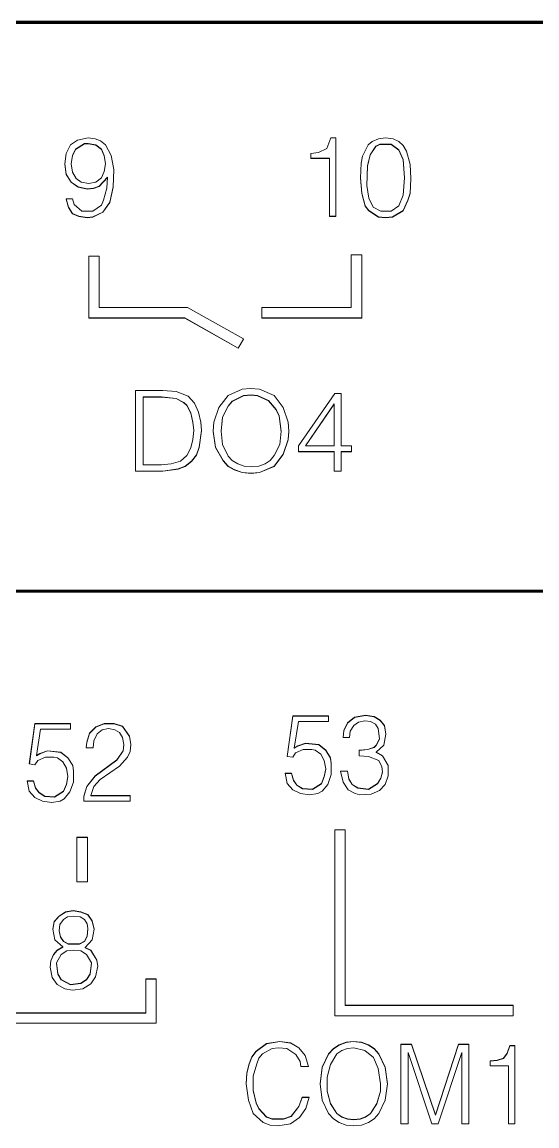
# Model space of a CAD drawing. Header units: millimetres. Extents: x 0 to 53000, y -591 to 24400.
# Drawn here: x 2850.39 to 2860.2, y 2928.81 to 2949.85 of the extents above; entities that cross this region are included whole.
import ezdxf
from ezdxf.enums import TextEntityAlignment as Align

# ---------------------------------------------------------------- set-up
doc = ezdxf.new("R2010")
doc.units = ezdxf.units.MM
doc.linetypes.add('K5LT_BASIC', pattern=[0])
doc.linetypes.add('K5LT_THIN', pattern=[0])
doc.layers.add('Основная', color=7, linetype='Continuous', lineweight=30)
doc.styles.add('текст', font='isocpeui.ttf')

# ---------------------------------------------------------------- blocks, each defined once
blk = doc.blocks.new('Программируемое реле ПР102')
at = {"layer": 'Основная', "linetype": 'K5LT_BASIC', "lineweight": 60}
for p, q in [((116.764, 44.85), (0.236, 44.85)), ((116.764, 44.844), (0.236, 44.844)), ((116.75, 34), (0.25, 34))]:
    blk.add_line(p, q, dxfattribs=at)
at = {"layer": 'Основная', "linetype": 'K5LT_THIN', "lineweight": 18}
for p, q in [((63.145, 42.507), (63.065, 42.347)), ((63.278, 42.601), (63.145, 42.507)), ((63.238, 42.427), (63.412, 42.534)), ((63.238, 42.422), (63.412, 42.529)), ((63.478, 42.641), (63.278, 42.601)), ((63.412, 42.529), (63.412, 42.534)), ((63.412, 42.534), (63.478, 42.534)), ((63.412, 42.529), (63.478, 42.529)), ((63.612, 42.627), (63.478, 42.641)), ((63.478, 42.534), (63.625, 42.507)), ((63.478, 42.529), (63.478, 42.534)), ((63.478, 42.529), (63.625, 42.502)), ((63.718, 42.587), (63.612, 42.627)), ((63.625, 42.502), (63.625, 42.507)), ((63.625, 42.507), (63.732, 42.427)), ((63.812, 42.507), (63.718, 42.587)), ((63.918, 42.308), (63.812, 42.507)), ((68.105, 42.641), (68.025, 42.441)), ((68.198, 42.641), (68.105, 42.641)), ((68.198, 41.148), (68.198, 42.641)), ((68.812, 42.507), (68.705, 42.294)), ((68.892, 42.574), (68.812, 42.507)), ((69.012, 42.627), (68.892, 42.574)), ((68.958, 42.481), (69.038, 42.521)), ((68.958, 42.475), (69.038, 42.515)), ((69.145, 42.641), (69.012, 42.627)), ((69.038, 42.515), (69.038, 42.521)), ((69.038, 42.521), (69.252, 42.521)), ((69.038, 42.515), (69.252, 42.515)), ((69.292, 42.627), (69.145, 42.641)), ((69.252, 42.521), (69.398, 42.414)), ((69.252, 42.515), (69.252, 42.521)), ((69.252, 42.515), (69.398, 42.409)), ((69.398, 42.574), (69.292, 42.627)), ((69.478, 42.494), (69.398, 42.574)), ((63.065, 42.347), (63.038, 42.148)), ((63.158, 42.148), (63.185, 42.308)), ((63.159, 42.145), (63.185, 42.302)), ((63.185, 42.308), (63.238, 42.427)), ((63.185, 42.302), (63.238, 42.422)), ((63.185, 42.302), (63.185, 42.308)), ((63.238, 42.422), (63.238, 42.427)), ((63.625, 42.502), (63.732, 42.422)), ((63.732, 42.427), (63.785, 42.308)), ((63.732, 42.422), (63.732, 42.427)), ((63.732, 42.422), (63.785, 42.302)), ((63.785, 42.302), (63.785, 42.308)), ((63.785, 42.308), (63.812, 42.148)), ((63.785, 42.302), (63.811, 42.145)), ((63.972, 42.041), (63.918, 42.308)), ((67.865, 42.361), (67.718, 42.347)), ((67.718, 42.347), (67.718, 42.254)), ((68.025, 42.441), (67.865, 42.361)), ((68.798, 42.108), (68.852, 42.321)), ((68.798, 42.102), (68.852, 42.316)), ((68.852, 42.321), (68.958, 42.481)), ((68.852, 42.316), (68.958, 42.475)), ((68.852, 42.316), (68.852, 42.321)), ((68.958, 42.475), (68.958, 42.481)), ((69.398, 42.409), (69.398, 42.414)), ((69.398, 42.414), (69.478, 42.228)), ((69.398, 42.409), (69.478, 42.222)), ((69.545, 42.387), (69.478, 42.494)), ((69.611, 42.134), (69.545, 42.387)), ((63.038, 42.148), (63.065, 41.948)), ((63.038, 42.142), (63.038, 42.148)), ((63.038, 42.142), (63.065, 41.943)), ((63.185, 41.988), (63.158, 42.148)), ((63.812, 42.148), (63.785, 42.001)), ((67.718, 42.254), (68.078, 42.254)), ((67.718, 42.249), (67.718, 42.254)), ((67.718, 42.249), (68.078, 42.249)), ((68.078, 42.254), (68.078, 41.148)), ((68.678, 42.161), (68.665, 41.881)), ((68.705, 42.294), (68.678, 42.161)), ((68.785, 41.735), (68.798, 42.108)), ((68.785, 41.734), (68.798, 42.102)), ((68.798, 42.102), (68.798, 42.108)), ((69.478, 42.228), (69.505, 41.881)), ((69.478, 42.222), (69.478, 42.228)), ((69.478, 42.222), (69.505, 41.879)), ((69.625, 41.868), (69.611, 42.134)), ((63.065, 41.948), (63.158, 41.801)), ((63.065, 41.943), (63.065, 41.948)), ((63.065, 41.943), (63.158, 41.796)), ((63.252, 41.868), (63.185, 41.988)), ((63.732, 41.881), (63.625, 41.801)), ((63.692, 41.721), (63.852, 41.894)), ((63.692, 41.716), (63.851, 41.889)), ((63.785, 42.001), (63.732, 41.881)), ((63.852, 41.894), (63.838, 41.681)), ((63.958, 41.708), (63.972, 42.041)), ((63.958, 41.703), (63.972, 42.036)), ((63.972, 42.036), (63.972, 42.041)), ((68.665, 41.881), (68.692, 41.588)), ((68.665, 41.876), (68.665, 41.881)), ((68.665, 41.876), (68.692, 41.583)), ((69.505, 41.881), (69.478, 41.548)), ((63.158, 41.796), (63.158, 41.801)), ((63.158, 41.801), (63.292, 41.708)), ((63.158, 41.796), (63.292, 41.703)), ((63.345, 41.801), (63.252, 41.868)), ((63.292, 41.708), (63.465, 41.668)), ((63.292, 41.703), (63.292, 41.708)), ((63.292, 41.703), (63.465, 41.663)), ((63.492, 41.775), (63.345, 41.801)), ((63.465, 41.668), (63.585, 41.681)), ((63.465, 41.663), (63.585, 41.676)), ((63.465, 41.663), (63.465, 41.668)), ((63.625, 41.801), (63.492, 41.775)), ((63.585, 41.681), (63.692, 41.721)), ((63.585, 41.676), (63.692, 41.716)), ((63.585, 41.676), (63.585, 41.681)), ((63.692, 41.716), (63.692, 41.721)), ((63.838, 41.681), (63.772, 41.455)), ((63.892, 41.415), (63.958, 41.708)), ((63.892, 41.41), (63.958, 41.703)), ((63.958, 41.703), (63.958, 41.708)), ((68.825, 41.495), (68.785, 41.735)), ((69.611, 41.588), (69.625, 41.868)), ((69.611, 41.583), (69.625, 41.863)), ((69.625, 41.863), (69.625, 41.868)), ((63.185, 41.481), (63.065, 41.481)), ((63.065, 41.476), (63.065, 41.481)), ((63.065, 41.481), (63.105, 41.322)), ((63.065, 41.476), (63.105, 41.316)), ((63.212, 41.375), (63.185, 41.481)), ((63.772, 41.455), (63.732, 41.362)), ((68.692, 41.583), (68.692, 41.588)), ((68.692, 41.588), (68.758, 41.348)), ((68.692, 41.583), (68.758, 41.343)), ((68.905, 41.322), (68.825, 41.495)), ((69.478, 41.548), (69.398, 41.348)), ((69.478, 41.255), (69.571, 41.455)), ((69.571, 41.455), (69.611, 41.588)), ((69.571, 41.45), (69.611, 41.583)), ((69.571, 41.45), (69.571, 41.455)), ((69.611, 41.583), (69.611, 41.588)), ((63.105, 41.322), (63.185, 41.202)), ((63.105, 41.316), (63.105, 41.322)), ((63.105, 41.316), (63.185, 41.196)), ((63.358, 41.242), (63.212, 41.375)), ((63.732, 41.362), (63.572, 41.242)), ((63.758, 41.228), (63.892, 41.415)), ((63.758, 41.223), (63.892, 41.41)), ((63.892, 41.41), (63.892, 41.415)), ((68.758, 41.348), (68.825, 41.255)), ((68.758, 41.343), (68.758, 41.348)), ((68.758, 41.343), (68.825, 41.25)), ((68.825, 41.255), (69.012, 41.135)), ((68.825, 41.25), (68.825, 41.255)), ((68.825, 41.25), (69.012, 41.13)), ((69.052, 41.242), (68.905, 41.322)), ((69.398, 41.348), (69.252, 41.242)), ((69.278, 41.135), (69.478, 41.255)), ((69.278, 41.13), (69.478, 41.25)), ((69.478, 41.25), (69.571, 41.45)), ((69.478, 41.25), (69.478, 41.255)), ((63.185, 41.196), (63.185, 41.202)), ((63.185, 41.202), (63.305, 41.148)), ((63.185, 41.196), (63.305, 41.143)), ((63.305, 41.143), (63.305, 41.148)), ((63.305, 41.148), (63.465, 41.122)), ((63.305, 41.143), (63.465, 41.116)), ((63.572, 41.242), (63.358, 41.242)), ((63.465, 41.122), (63.572, 41.135)), ((63.465, 41.116), (63.572, 41.13)), ((63.465, 41.116), (63.465, 41.122)), ((63.572, 41.135), (63.758, 41.228)), ((63.572, 41.13), (63.758, 41.223)), ((63.572, 41.13), (63.572, 41.135)), ((63.758, 41.223), (63.758, 41.228)), ((68.078, 41.143), (68.078, 41.148)), ((68.078, 41.148), (68.198, 41.148)), ((68.078, 41.143), (68.198, 41.143)), ((68.198, 41.143), (68.198, 41.148)), ((69.012, 41.135), (69.145, 41.122)), ((69.012, 41.13), (69.012, 41.135)), ((69.012, 41.13), (69.145, 41.116)), ((69.252, 41.242), (69.052, 41.242)), ((69.145, 41.122), (69.278, 41.135)), ((69.145, 41.116), (69.278, 41.13)), ((69.145, 41.116), (69.145, 41.122)), ((69.278, 41.13), (69.278, 41.135)), ((68.491, 40.41), (68.491, 39.411)), ((68.691, 40.41), (68.491, 40.41)), ((68.691, 40.41), (68.691, 39.211)), ((63.492, 40.39), (63.492, 39.212)), ((63.692, 40.39), (63.492, 40.39)), ((63.692, 40.39), (63.692, 39.411)), ((63.692, 39.411), (65.375, 39.411)), ((66.438, 38.81), (65.375, 39.411)), ((66.791, 39.411), (66.791, 39.211)), ((66.791, 39.411), (68.491, 39.411)), ((63.492, 39.206), (63.492, 39.212)), ((63.492, 39.212), (65.322, 39.212)), ((63.492, 39.206), (65.322, 39.206)), ((66.339, 38.636), (65.322, 39.212)), ((65.322, 39.206), (65.322, 39.212)), ((66.339, 38.631), (65.322, 39.206)), ((66.791, 39.206), (66.791, 39.211)), ((66.791, 39.211), (68.691, 39.211)), ((66.791, 39.206), (68.691, 39.206)), ((68.691, 39.206), (68.691, 39.211)), ((66.339, 38.636), (66.438, 38.81)), ((66.339, 38.631), (66.438, 38.805)), ((66.438, 38.805), (66.438, 38.81)), ((66.339, 38.631), (66.339, 38.636)), ((64.384, 37.824), (64.384, 36.292)), ((64.904, 37.824), (64.384, 37.824)), ((64.531, 37.704), (64.877, 37.704)), ((64.531, 36.412), (64.531, 37.704)), ((64.531, 37.699), (64.877, 37.699)), ((64.877, 37.699), (64.877, 37.704)), ((64.877, 37.704), (65.157, 37.677)), ((64.877, 37.699), (65.157, 37.672)), ((65.157, 37.81), (64.904, 37.824)), ((65.384, 37.717), (65.157, 37.81)), ((65.157, 37.672), (65.157, 37.677)), ((65.157, 37.677), (65.304, 37.597)), ((65.157, 37.672), (65.304, 37.592)), ((65.504, 37.584), (65.384, 37.717)), ((66.144, 37.73), (65.971, 37.504)), ((66.411, 37.85), (66.144, 37.73)), ((66.224, 37.624), (66.437, 37.73)), ((66.224, 37.619), (66.437, 37.725)), ((66.571, 37.864), (66.411, 37.85)), ((66.437, 37.73), (66.584, 37.744)), ((66.437, 37.725), (66.584, 37.739)), ((66.437, 37.725), (66.437, 37.73)), ((66.744, 37.85), (66.571, 37.864)), ((66.584, 37.739), (66.584, 37.744)), ((66.584, 37.744), (66.704, 37.73)), ((66.584, 37.739), (66.704, 37.725)), ((66.704, 37.73), (66.917, 37.637)), ((66.704, 37.725), (66.704, 37.73)), ((66.704, 37.725), (66.917, 37.632)), ((67.024, 37.73), (66.744, 37.85)), ((67.197, 37.504), (67.024, 37.73)), ((68.177, 37.77), (67.484, 36.772)), ((68.297, 37.77), (68.177, 37.77)), ((68.297, 36.772), (68.297, 37.77)), ((65.304, 37.597), (65.357, 37.544)), ((65.304, 37.592), (65.304, 37.597)), ((65.304, 37.592), (65.357, 37.539)), ((65.357, 37.544), (65.437, 37.398)), ((65.357, 37.539), (65.357, 37.544)), ((65.357, 37.539), (65.437, 37.392)), ((65.584, 37.411), (65.504, 37.584)), ((65.971, 37.504), (65.877, 37.225)), ((66.037, 37.318), (66.144, 37.531)), ((66.037, 37.312), (66.144, 37.526)), ((66.144, 37.531), (66.224, 37.624)), ((66.144, 37.526), (66.224, 37.619)), ((66.144, 37.526), (66.144, 37.531)), ((66.224, 37.619), (66.224, 37.624)), ((66.917, 37.637), (67.064, 37.464)), ((66.917, 37.632), (66.917, 37.637)), ((66.917, 37.632), (67.064, 37.459)), ((67.064, 37.459), (67.064, 37.464)), ((67.064, 37.464), (67.117, 37.344)), ((67.064, 37.459), (67.117, 37.339)), ((67.291, 37.225), (67.197, 37.504)), ((67.617, 36.772), (68.164, 37.571)), ((67.621, 36.772), (68.164, 37.565)), ((68.164, 37.571), (68.164, 36.772)), ((65.437, 37.398), (65.477, 37.225)), ((65.437, 37.392), (65.437, 37.398)), ((65.437, 37.392), (65.477, 37.219)), ((65.624, 37.225), (65.584, 37.411)), ((66.011, 37.051), (66.037, 37.318)), ((66.011, 37.049), (66.037, 37.312)), ((66.037, 37.312), (66.037, 37.318)), ((67.117, 37.339), (67.117, 37.344)), ((67.117, 37.344), (67.157, 37.051)), ((67.117, 37.339), (67.157, 37.048)), ((65.477, 37.225), (65.491, 37.065)), ((65.477, 37.219), (65.477, 37.225)), ((65.477, 37.219), (65.49, 37.062)), ((65.491, 37.065), (65.477, 36.892)), ((65.597, 36.745), (65.637, 37.065)), ((65.597, 36.74), (65.637, 37.059)), ((65.637, 37.065), (65.624, 37.225)), ((65.637, 37.059), (65.637, 37.065)), ((65.877, 37.225), (65.864, 37.051)), ((65.864, 37.046), (65.864, 37.051)), ((65.864, 37.051), (65.904, 36.745)), ((65.864, 37.046), (65.904, 36.74)), ((66.037, 36.798), (66.011, 37.051)), ((67.157, 37.051), (67.131, 36.798)), ((67.304, 37.051), (67.291, 37.225)), ((67.291, 36.892), (67.304, 37.051)), ((67.291, 36.886), (67.304, 37.046)), ((67.304, 37.046), (67.304, 37.051)), ((65.477, 36.892), (65.437, 36.732)), ((67.197, 36.612), (67.291, 36.892)), ((67.197, 36.607), (67.291, 36.886)), ((67.291, 36.886), (67.291, 36.892)), ((65.437, 36.732), (65.357, 36.585)), ((65.544, 36.599), (65.597, 36.745)), ((65.544, 36.593), (65.597, 36.74)), ((65.597, 36.74), (65.597, 36.745)), ((65.904, 36.745), (66.051, 36.492)), ((65.904, 36.74), (65.904, 36.745)), ((65.904, 36.74), (66.051, 36.487)), ((66.144, 36.572), (66.037, 36.798)), ((67.131, 36.798), (67.024, 36.585)), ((67.484, 36.772), (67.484, 36.665)), ((67.484, 36.66), (67.484, 36.665)), ((67.484, 36.665), (68.164, 36.665)), ((67.484, 36.66), (68.164, 36.66)), ((68.164, 36.772), (67.617, 36.772)), ((68.164, 36.665), (68.164, 36.292)), ((68.497, 36.772), (68.297, 36.772)), ((68.297, 36.665), (68.497, 36.665)), ((68.297, 36.292), (68.297, 36.665)), ((68.297, 36.66), (68.497, 36.66)), ((68.497, 36.665), (68.497, 36.772)), ((68.497, 36.66), (68.497, 36.665)), ((64.877, 36.412), (64.531, 36.412)), ((65.064, 36.426), (64.877, 36.412)), ((65.237, 36.479), (65.064, 36.426)), ((65.357, 36.585), (65.237, 36.479)), ((65.331, 36.386), (65.451, 36.479)), ((65.331, 36.38), (65.451, 36.474)), ((65.451, 36.479), (65.544, 36.599)), ((65.451, 36.474), (65.544, 36.593)), ((65.451, 36.474), (65.451, 36.479)), ((65.544, 36.593), (65.544, 36.599)), ((66.051, 36.487), (66.051, 36.492)), ((66.051, 36.492), (66.144, 36.386)), ((66.051, 36.487), (66.144, 36.38)), ((66.224, 36.492), (66.144, 36.572)), ((66.331, 36.426), (66.224, 36.492)), ((66.451, 36.386), (66.331, 36.426)), ((66.851, 36.426), (66.731, 36.386)), ((66.944, 36.492), (66.851, 36.426)), ((67.024, 36.585), (66.944, 36.492)), ((67.024, 36.386), (67.197, 36.612)), ((67.024, 36.38), (67.197, 36.607)), ((67.197, 36.607), (67.197, 36.612)), ((64.384, 36.292), (64.904, 36.292)), ((64.384, 36.287), (64.384, 36.292)), ((64.384, 36.287), (64.904, 36.287)), ((64.904, 36.292), (65.197, 36.332)), ((64.904, 36.287), (65.197, 36.327)), ((64.904, 36.287), (64.904, 36.292)), ((65.197, 36.332), (65.331, 36.386)), ((65.197, 36.327), (65.331, 36.38)), ((65.197, 36.327), (65.197, 36.332)), ((65.331, 36.38), (65.331, 36.386)), ((66.144, 36.386), (66.264, 36.319)), ((66.144, 36.38), (66.144, 36.386)), ((66.144, 36.38), (66.264, 36.314)), ((66.264, 36.319), (66.411, 36.266)), ((66.264, 36.314), (66.264, 36.319)), ((66.264, 36.314), (66.411, 36.261)), ((66.411, 36.261), (66.411, 36.266)), ((66.411, 36.266), (66.584, 36.253)), ((66.411, 36.261), (66.584, 36.247)), ((66.584, 36.372), (66.451, 36.386)), ((66.731, 36.386), (66.584, 36.372)), ((66.584, 36.253), (66.744, 36.266)), ((66.584, 36.247), (66.744, 36.261)), ((66.584, 36.247), (66.584, 36.253)), ((66.744, 36.266), (67.024, 36.386)), ((66.744, 36.261), (67.024, 36.38)), ((66.744, 36.261), (66.744, 36.266)), ((67.024, 36.38), (67.024, 36.386)), ((68.164, 36.287), (68.164, 36.292)), ((68.164, 36.292), (68.297, 36.292)), ((68.164, 36.287), (68.297, 36.287)), ((68.297, 36.287), (68.297, 36.292)), ((67.377, 31.624), (67.271, 30.852)), ((67.377, 31.619), (67.271, 30.852)), ((68.057, 31.624), (67.377, 31.624)), ((67.377, 31.619), (67.377, 31.624)), ((68.057, 31.619), (67.377, 31.619)), ((68.057, 31.517), (68.057, 31.624)), ((68.551, 31.597), (68.417, 31.491)), ((68.551, 31.592), (68.417, 31.486)), ((68.764, 31.637), (68.551, 31.597)), ((68.764, 31.632), (68.551, 31.592)), ((68.551, 31.592), (68.551, 31.597)), ((68.924, 31.611), (68.764, 31.637)), ((68.764, 31.632), (68.764, 31.637)), ((68.924, 31.605), (68.764, 31.632)), ((69.044, 31.544), (68.924, 31.611)), ((68.924, 31.605), (68.924, 31.611)), ((69.044, 31.539), (68.924, 31.605)), ((62.467, 31.479), (62.36, 30.707)), ((62.467, 31.474), (62.361, 30.707)), ((63.147, 31.479), (62.467, 31.479)), ((62.467, 31.474), (62.467, 31.479)), ((63.147, 31.474), (62.467, 31.474)), ((62.494, 30.867), (62.574, 31.373)), ((62.574, 31.373), (63.147, 31.373)), ((63.147, 31.373), (63.147, 31.479)), ((63.627, 31.413), (63.507, 31.293)), ((63.627, 31.407), (63.507, 31.288)), ((63.787, 31.479), (63.627, 31.413)), ((63.787, 31.474), (63.627, 31.407)), ((63.627, 31.407), (63.627, 31.413)), ((63.654, 31.28), (63.747, 31.359)), ((63.747, 31.359), (63.867, 31.386)), ((63.974, 31.479), (63.787, 31.479)), ((63.787, 31.474), (63.787, 31.479)), ((63.974, 31.474), (63.787, 31.474)), ((63.867, 31.386), (63.987, 31.359)), ((64.134, 31.426), (63.974, 31.479)), ((63.974, 31.474), (63.974, 31.479)), ((64.134, 31.421), (63.974, 31.474)), ((63.987, 31.359), (64.08, 31.306)), ((64.134, 31.421), (64.134, 31.426)), ((64.267, 31.24), (64.134, 31.426)), ((64.267, 31.234), (64.134, 31.421)), ((67.404, 31.011), (67.484, 31.517)), ((67.484, 31.517), (68.057, 31.517)), ((68.417, 31.491), (68.351, 31.344)), ((68.417, 31.486), (68.351, 31.339)), ((68.417, 31.486), (68.417, 31.491)), ((68.471, 31.331), (68.537, 31.438)), ((68.537, 31.438), (68.631, 31.504)), ((68.631, 31.504), (68.751, 31.531)), ((68.751, 31.531), (68.857, 31.517)), ((68.857, 31.517), (68.951, 31.464)), ((68.951, 31.464), (69.004, 31.384)), ((69.004, 31.384), (69.031, 31.185)), ((69.124, 31.438), (69.044, 31.544)), ((69.044, 31.539), (69.044, 31.544)), ((69.124, 31.432), (69.044, 31.539)), ((69.151, 31.278), (69.124, 31.438)), ((69.124, 31.432), (69.124, 31.438)), ((69.15, 31.275), (69.124, 31.432)), ((63.507, 31.293), (63.454, 31.12)), ((63.507, 31.288), (63.454, 31.115)), ((63.507, 31.288), (63.507, 31.293)), ((63.574, 31.013), (63.587, 31.146)), ((63.587, 31.146), (63.654, 31.28)), ((64.08, 31.306), (64.134, 31.213)), ((64.134, 31.213), (64.16, 31.08)), ((64.267, 31.234), (64.267, 31.24)), ((64.294, 31.08), (64.267, 31.24)), ((64.293, 31.077), (64.267, 31.234)), ((68.351, 31.344), (68.337, 31.211)), ((68.337, 31.211), (68.457, 31.211)), ((68.351, 31.339), (68.338, 31.211)), ((68.351, 31.339), (68.351, 31.344)), ((68.457, 31.211), (68.471, 31.331)), ((69.031, 31.185), (68.964, 31.065)), ((69.031, 31.179), (68.964, 31.059)), ((69.031, 31.179), (69.031, 31.185)), ((69.111, 31.065), (69.151, 31.278)), ((62.707, 30.96), (62.56, 30.907)), ((62.707, 30.955), (62.56, 30.901)), ((62.707, 30.955), (62.707, 30.96)), ((62.96, 30.933), (62.707, 30.96)), ((62.96, 30.928), (62.707, 30.955)), ((63.094, 30.827), (62.96, 30.933)), ((62.96, 30.928), (62.96, 30.933)), ((63.454, 31.12), (63.44, 31.013)), ((63.44, 31.013), (63.574, 31.013)), ((63.454, 31.115), (63.441, 31.013)), ((63.454, 31.115), (63.454, 31.12)), ((64.147, 30.96), (64.027, 30.787)), ((64.147, 30.955), (64.027, 30.782)), ((64.16, 31.08), (64.147, 30.96)), ((64.16, 31.075), (64.147, 30.955)), ((64.147, 30.955), (64.147, 30.96)), ((64.16, 31.075), (64.16, 31.08)), ((64.227, 30.84), (64.28, 30.947)), ((64.28, 30.947), (64.294, 31.08)), ((67.471, 31.051), (67.404, 31.011)), ((67.471, 31.046), (67.404, 31.006)), ((67.404, 31.006), (67.404, 31.011)), ((67.431, 30.918), (67.577, 30.985)), ((67.617, 31.105), (67.471, 31.051)), ((67.617, 31.099), (67.471, 31.046)), ((67.471, 31.046), (67.471, 31.051)), ((67.577, 30.985), (67.737, 30.985)), ((67.617, 31.099), (67.617, 31.105)), ((67.871, 31.078), (67.617, 31.105)), ((67.871, 31.073), (67.617, 31.099)), ((67.737, 30.985), (67.804, 30.972)), ((67.804, 30.972), (67.911, 30.892)), ((67.871, 31.073), (67.871, 31.078)), ((68.004, 30.972), (67.871, 31.078)), ((68.004, 30.966), (67.871, 31.073)), ((68.097, 30.825), (68.004, 30.972)), ((68.004, 30.966), (68.004, 30.972)), ((68.097, 30.82), (68.004, 30.966)), ((68.804, 30.985), (68.644, 30.972)), ((68.804, 30.98), (68.644, 30.966)), ((68.644, 30.972), (68.644, 30.865)), ((68.924, 31.025), (68.804, 30.985)), ((68.924, 31.02), (68.804, 30.98)), ((68.804, 30.98), (68.804, 30.985)), ((68.964, 31.065), (68.924, 31.025)), ((68.964, 31.059), (68.924, 31.02)), ((68.924, 31.02), (68.924, 31.025)), ((68.964, 31.059), (68.964, 31.065)), ((68.964, 30.932), (69.111, 31.065)), ((62.467, 30.694), (62.52, 30.774)), ((62.56, 30.907), (62.494, 30.867)), ((62.56, 30.901), (62.494, 30.862)), ((62.494, 30.862), (62.494, 30.867)), ((62.52, 30.774), (62.667, 30.84)), ((62.56, 30.901), (62.56, 30.907)), ((62.667, 30.84), (62.827, 30.84)), ((62.827, 30.84), (62.894, 30.827)), ((62.894, 30.827), (63, 30.747)), ((63.094, 30.822), (62.96, 30.928)), ((63, 30.747), (63.067, 30.627)), ((63.187, 30.68), (63.094, 30.827)), ((63.094, 30.822), (63.094, 30.827)), ((63.187, 30.675), (63.094, 30.822)), ((64.027, 30.787), (63.614, 30.481)), ((64.027, 30.782), (63.614, 30.475)), ((64.027, 30.782), (64.027, 30.787)), ((64.08, 30.667), (64.227, 30.84)), ((67.271, 30.852), (67.377, 30.838)), ((67.377, 30.838), (67.431, 30.918)), ((67.911, 30.892), (67.977, 30.772)), ((67.977, 30.772), (68.004, 30.612)), ((68.097, 30.82), (68.097, 30.825)), ((68.111, 30.719), (68.097, 30.825)), ((68.111, 30.713), (68.097, 30.82)), ((68.644, 30.865), (68.817, 30.852)), ((68.817, 30.852), (69.017, 30.772)), ((68.964, 30.926), (68.964, 30.932)), ((69.084, 30.865), (68.964, 30.932)), ((69.084, 30.86), (68.964, 30.926)), ((69.017, 30.772), (69.071, 30.652)), ((69.191, 30.679), (69.084, 30.865)), ((69.084, 30.86), (69.084, 30.865)), ((69.191, 30.673), (69.084, 30.86)), ((62.36, 30.707), (62.467, 30.694)), ((63.067, 30.627), (63.094, 30.467)), ((63.187, 30.675), (63.187, 30.68)), ((63.2, 30.574), (63.187, 30.68)), ((63.2, 30.569), (63.187, 30.675)), ((63.2, 30.361), (63.2, 30.574)), ((63.707, 30.414), (64.08, 30.667)), ((67.231, 30.532), (67.271, 30.332)), ((67.351, 30.532), (67.231, 30.532)), ((67.351, 30.527), (67.232, 30.527)), ((67.351, 30.527), (67.351, 30.532)), ((67.391, 30.399), (67.351, 30.532)), ((67.391, 30.394), (67.351, 30.527)), ((68.004, 30.612), (67.977, 30.466)), ((68.004, 30.607), (67.977, 30.46)), ((68.004, 30.607), (68.004, 30.612)), ((68.111, 30.505), (68.111, 30.719)), ((68.417, 30.572), (68.284, 30.572)), ((68.284, 30.572), (68.337, 30.359)), ((68.417, 30.567), (68.285, 30.567)), ((68.444, 30.426), (68.417, 30.572)), ((68.417, 30.567), (68.417, 30.572)), ((68.444, 30.42), (68.417, 30.567)), ((69.084, 30.559), (69.057, 30.439)), ((69.084, 30.554), (69.057, 30.434)), ((69.071, 30.652), (69.084, 30.559)), ((69.084, 30.554), (69.084, 30.559)), ((69.191, 30.479), (69.191, 30.679)), ((62.32, 30.387), (62.36, 30.188)), ((62.44, 30.387), (62.32, 30.387)), ((62.44, 30.382), (62.321, 30.382)), ((62.44, 30.382), (62.44, 30.387)), ((62.48, 30.254), (62.44, 30.387)), ((62.48, 30.249), (62.44, 30.382)), ((63.067, 30.321), (63.014, 30.188)), ((63.067, 30.316), (63.014, 30.182)), ((63.094, 30.467), (63.067, 30.321)), ((63.094, 30.462), (63.067, 30.316)), ((63.067, 30.316), (63.067, 30.321)), ((63.094, 30.462), (63.094, 30.467)), ((63.134, 30.174), (63.2, 30.361)), ((63.614, 30.481), (63.454, 30.281)), ((63.614, 30.475), (63.454, 30.276)), ((63.587, 30.281), (63.707, 30.414)), ((63.614, 30.475), (63.614, 30.481)), ((67.271, 30.332), (67.377, 30.213)), ((67.457, 30.306), (67.391, 30.399)), ((67.391, 30.394), (67.391, 30.399)), ((67.457, 30.301), (67.391, 30.394)), ((67.457, 30.301), (67.457, 30.306)), ((67.564, 30.239), (67.457, 30.306)), ((67.564, 30.234), (67.457, 30.301)), ((67.924, 30.332), (67.751, 30.226)), ((67.924, 30.327), (67.751, 30.221)), ((67.977, 30.466), (67.924, 30.332)), ((67.977, 30.46), (67.924, 30.327)), ((67.924, 30.327), (67.924, 30.332)), ((67.937, 30.186), (68.044, 30.319)), ((67.977, 30.46), (67.977, 30.466)), ((68.044, 30.319), (68.111, 30.505)), ((68.337, 30.359), (68.431, 30.213)), ((68.511, 30.319), (68.444, 30.426)), ((68.444, 30.42), (68.444, 30.426)), ((68.511, 30.314), (68.444, 30.42)), ((68.617, 30.252), (68.511, 30.319)), ((68.511, 30.314), (68.511, 30.319)), ((68.617, 30.247), (68.511, 30.314)), ((68.991, 30.332), (68.817, 30.226)), ((68.991, 30.327), (68.817, 30.221)), ((69.057, 30.439), (68.991, 30.332)), ((69.057, 30.434), (68.991, 30.327)), ((68.991, 30.327), (68.991, 30.332)), ((69.031, 30.199), (69.137, 30.319)), ((69.057, 30.434), (69.057, 30.439)), ((69.137, 30.319), (69.191, 30.479)), ((62.36, 30.188), (62.467, 30.068)), ((62.547, 30.161), (62.48, 30.254)), ((62.48, 30.249), (62.48, 30.254)), ((62.547, 30.156), (62.48, 30.249)), ((62.654, 30.094), (62.547, 30.161)), ((62.547, 30.156), (62.547, 30.161)), ((62.654, 30.089), (62.547, 30.156)), ((62.654, 30.089), (62.654, 30.094)), ((62.84, 30.081), (62.654, 30.094)), ((63.014, 30.188), (62.84, 30.081)), ((63.014, 30.182), (62.84, 30.076)), ((63.014, 30.182), (63.014, 30.188)), ((63.027, 30.041), (63.134, 30.174)), ((63.454, 30.281), (63.4, 30.094)), ((63.454, 30.276), (63.4, 30.089)), ((63.4, 30.094), (63.4, 30.001)), ((63.454, 30.276), (63.454, 30.281)), ((63.534, 30.108), (63.587, 30.281)), ((63.534, 30.103), (63.534, 30.108)), ((64.28, 30.108), (63.534, 30.108)), ((64.28, 30.103), (63.534, 30.103)), ((64.28, 30.001), (64.28, 30.108)), ((67.377, 30.213), (67.524, 30.146)), ((67.524, 30.146), (67.697, 30.119)), ((67.564, 30.234), (67.564, 30.239)), ((67.751, 30.226), (67.564, 30.239)), ((67.751, 30.221), (67.564, 30.234)), ((67.697, 30.119), (67.857, 30.146)), ((67.751, 30.221), (67.751, 30.226)), ((67.857, 30.146), (67.937, 30.186)), ((68.431, 30.213), (68.564, 30.146)), ((68.564, 30.146), (68.657, 30.119)), ((68.617, 30.247), (68.617, 30.252)), ((68.817, 30.226), (68.617, 30.252)), ((68.817, 30.221), (68.617, 30.247)), ((68.657, 30.119), (68.871, 30.133)), ((68.817, 30.221), (68.817, 30.226)), ((68.871, 30.133), (69.031, 30.199)), ((62.467, 30.068), (62.614, 30.001)), ((62.614, 30.001), (62.787, 29.975)), ((62.84, 30.076), (62.654, 30.089)), ((62.787, 29.975), (62.947, 30.001)), ((62.84, 30.076), (62.84, 30.081)), ((62.947, 30.001), (63.027, 30.041)), ((63.4, 30.001), (64.28, 30.001)), ((63.267, 29.309), (63.467, 29.309)), ((63.267, 28.46), (63.267, 29.309)), ((63.267, 29.304), (63.467, 29.304)), ((63.467, 29.309), (63.467, 28.46)), ((68.177, 29.454), (68.177, 25.909)), ((68.177, 29.454), (68.377, 29.454)), ((68.177, 29.449), (68.377, 29.449)), ((68.377, 26.108), (68.377, 29.454)), ((63.467, 28.46), (63.267, 28.46)), ((62.929, 27.809), (62.836, 27.702)), ((62.929, 27.804), (62.836, 27.697)), ((63.049, 27.889), (62.929, 27.809)), ((63.049, 27.884), (62.929, 27.804)), ((62.929, 27.804), (62.929, 27.809)), ((63.009, 27.742), (63.089, 27.796)), ((63.196, 27.916), (63.049, 27.889)), ((63.196, 27.91), (63.049, 27.884)), ((63.049, 27.884), (63.049, 27.889)), ((63.089, 27.796), (63.209, 27.809)), ((63.342, 27.889), (63.196, 27.916)), ((63.196, 27.91), (63.196, 27.916)), ((63.342, 27.884), (63.196, 27.91)), ((63.209, 27.809), (63.329, 27.796)), ((63.329, 27.796), (63.409, 27.742)), ((63.476, 27.836), (63.342, 27.889)), ((63.342, 27.884), (63.342, 27.889)), ((63.476, 27.83), (63.342, 27.884)), ((63.556, 27.716), (63.476, 27.836)), ((63.476, 27.83), (63.476, 27.836)), ((63.556, 27.711), (63.476, 27.83)), ((62.836, 27.702), (62.809, 27.556)), ((62.836, 27.697), (62.81, 27.553)), ((62.836, 27.697), (62.836, 27.702)), ((62.929, 27.529), (62.942, 27.649)), ((62.942, 27.649), (63.009, 27.742)), ((63.409, 27.742), (63.462, 27.663)), ((63.462, 27.663), (63.476, 27.569)), ((63.476, 27.569), (63.462, 27.423)), ((63.476, 27.564), (63.476, 27.569)), ((63.596, 27.556), (63.556, 27.716)), ((63.556, 27.711), (63.556, 27.716)), ((63.595, 27.553), (63.556, 27.711)), ((62.809, 27.556), (62.849, 27.356)), ((62.849, 27.356), (62.996, 27.223)), ((62.929, 27.524), (62.929, 27.529)), ((62.956, 27.41), (62.929, 27.529)), ((62.956, 27.404), (62.929, 27.524)), ((63.009, 27.33), (62.956, 27.41)), ((62.956, 27.404), (62.956, 27.41)), ((63.009, 27.324), (62.956, 27.404)), ((63.462, 27.423), (63.409, 27.33)), ((63.462, 27.418), (63.409, 27.324)), ((63.422, 27.21), (63.556, 27.356)), ((63.476, 27.564), (63.462, 27.418)), ((63.462, 27.418), (63.462, 27.423)), ((63.556, 27.356), (63.596, 27.556)), ((62.889, 27.157), (62.822, 27.077)), ((62.889, 27.151), (62.822, 27.071)), ((62.996, 27.223), (62.889, 27.157)), ((62.996, 27.218), (62.889, 27.151)), ((62.889, 27.151), (62.889, 27.157)), ((62.996, 27.218), (62.996, 27.223)), ((63.009, 27.324), (63.009, 27.33)), ((63.102, 27.276), (63.009, 27.33)), ((63.102, 27.271), (63.009, 27.324)), ((63.076, 27.143), (63.209, 27.157)), ((63.102, 27.271), (63.102, 27.276)), ((63.316, 27.276), (63.102, 27.276)), ((63.316, 27.271), (63.102, 27.271)), ((63.209, 27.157), (63.342, 27.143)), ((63.409, 27.33), (63.316, 27.276)), ((63.409, 27.324), (63.316, 27.271)), ((63.316, 27.271), (63.316, 27.276)), ((63.409, 27.324), (63.409, 27.33)), ((63.422, 27.205), (63.422, 27.21)), ((63.529, 27.157), (63.422, 27.21)), ((63.529, 27.151), (63.422, 27.205)), ((63.529, 27.151), (63.529, 27.157)), ((63.649, 26.97), (63.529, 27.157)), ((63.649, 26.965), (63.529, 27.151)), ((62.769, 26.957), (62.756, 26.837)), ((62.769, 26.952), (62.756, 26.835)), ((62.822, 27.077), (62.769, 26.957)), ((62.822, 27.071), (62.769, 26.952)), ((62.769, 26.952), (62.769, 26.957)), ((62.822, 27.071), (62.822, 27.077)), ((62.876, 26.917), (62.969, 27.077)), ((62.969, 27.077), (63.076, 27.143)), ((63.342, 27.143), (63.449, 27.077)), ((63.449, 27.077), (63.542, 26.917)), ((63.649, 26.965), (63.649, 26.97)), ((63.662, 26.85), (63.649, 26.97)), ((63.662, 26.848), (63.649, 26.965)), ((62.756, 26.837), (62.796, 26.637)), ((62.876, 26.912), (62.876, 26.917)), ((62.902, 26.704), (62.876, 26.917)), ((62.902, 26.699), (62.876, 26.912)), ((63.542, 26.917), (63.516, 26.704)), ((63.542, 26.912), (63.516, 26.699)), ((63.542, 26.912), (63.542, 26.917)), ((63.622, 26.651), (63.662, 26.85)), ((62.796, 26.637), (62.889, 26.504)), ((62.969, 26.597), (62.902, 26.704)), ((62.902, 26.699), (62.902, 26.704)), ((62.969, 26.592), (62.902, 26.699)), ((63.142, 26.504), (62.969, 26.597)), ((62.969, 26.592), (62.969, 26.597)), ((63.142, 26.499), (62.969, 26.592)), ((63.342, 26.531), (63.142, 26.504)), ((63.342, 26.525), (63.142, 26.499)), ((63.449, 26.597), (63.342, 26.531)), ((63.449, 26.592), (63.342, 26.525)), ((63.342, 26.525), (63.342, 26.531)), ((63.382, 26.424), (63.529, 26.517)), ((63.516, 26.704), (63.449, 26.597)), ((63.516, 26.699), (63.449, 26.592)), ((63.449, 26.592), (63.449, 26.597)), ((63.516, 26.699), (63.516, 26.704)), ((63.529, 26.517), (63.622, 26.651)), ((64.577, 26.613), (64.777, 26.613)), ((64.577, 26.613), (64.577, 25.964)), ((64.577, 26.608), (64.777, 26.608)), ((64.777, 26.613), (64.777, 25.764)), ((62.889, 26.504), (63.036, 26.424)), ((63.036, 26.424), (63.182, 26.397)), ((63.142, 26.499), (63.142, 26.504)), ((63.182, 26.397), (63.382, 26.424)), ((68.377, 26.108), (71.577, 26.108)), ((68.377, 26.103), (68.377, 26.108)), ((68.377, 26.103), (71.577, 26.103)), ((71.577, 26.108), (71.577, 25.909)), ((47.657, 25.964), (64.577, 25.964)), ((47.657, 25.959), (64.577, 25.959)), ((64.577, 25.959), (64.577, 25.964)), ((68.177, 25.909), (71.577, 25.909)), ((47.657, 25.764), (64.777, 25.764)), ((66.878, 25.379), (66.678, 25.232)), ((66.878, 25.374), (66.678, 25.227)), ((66.798, 25.179), (66.985, 25.286)), ((67.132, 25.419), (66.878, 25.379)), ((67.132, 25.414), (66.878, 25.374)), ((66.878, 25.374), (66.878, 25.379)), ((66.985, 25.286), (67.105, 25.299)), ((67.105, 25.299), (67.265, 25.286)), ((67.332, 25.392), (67.132, 25.419)), ((67.132, 25.414), (67.132, 25.419)), ((67.332, 25.387), (67.132, 25.414)), ((67.265, 25.286), (67.438, 25.166)), ((67.492, 25.299), (67.332, 25.392)), ((67.332, 25.387), (67.332, 25.392)), ((67.492, 25.294), (67.332, 25.387)), ((67.492, 25.294), (67.492, 25.299)), ((67.612, 25.153), (67.492, 25.299)), ((67.612, 25.147), (67.492, 25.294)), ((68.152, 25.286), (68.058, 25.179)), ((68.152, 25.28), (68.058, 25.174)), ((68.258, 25.352), (68.152, 25.286)), ((68.258, 25.347), (68.152, 25.28)), ((68.152, 25.28), (68.152, 25.286)), ((68.392, 25.406), (68.258, 25.352)), ((68.392, 25.4), (68.258, 25.347)), ((68.258, 25.347), (68.258, 25.352)), ((68.312, 25.246), (68.418, 25.286)), ((68.525, 25.419), (68.392, 25.406)), ((68.525, 25.414), (68.392, 25.4)), ((68.392, 25.4), (68.392, 25.406)), ((68.418, 25.286), (68.538, 25.299)), ((68.525, 25.414), (68.525, 25.419)), ((68.685, 25.406), (68.525, 25.419)), ((68.685, 25.4), (68.525, 25.414)), ((68.538, 25.299), (68.752, 25.246)), ((68.818, 25.352), (68.685, 25.406)), ((68.685, 25.4), (68.685, 25.406)), ((68.818, 25.347), (68.685, 25.4)), ((68.818, 25.347), (68.818, 25.352)), ((68.925, 25.286), (68.818, 25.352)), ((68.925, 25.28), (68.818, 25.347)), ((69.018, 25.179), (68.925, 25.286)), ((68.925, 25.28), (68.925, 25.286)), ((69.018, 25.174), (68.925, 25.28)), ((69.438, 25.366), (69.438, 23.848)), ((69.638, 25.366), (69.438, 25.366)), ((69.638, 25.36), (69.438, 25.36)), ((69.638, 25.36), (69.638, 25.366)), ((70.092, 24.021), (69.638, 25.366)), ((70.092, 24.015), (69.638, 25.36)), ((70.532, 25.366), (70.092, 24.021)), ((70.532, 25.36), (70.092, 24.015)), ((70.732, 25.366), (70.532, 25.366)), ((70.532, 25.36), (70.532, 25.366)), ((70.732, 25.36), (70.532, 25.36)), ((70.732, 23.848), (70.732, 25.366)), ((71.512, 25.339), (71.458, 25.192)), ((71.512, 25.334), (71.458, 25.187)), ((71.512, 25.334), (71.512, 25.339)), ((71.605, 25.339), (71.512, 25.339)), ((71.605, 25.334), (71.512, 25.334)), ((71.605, 23.848), (71.605, 25.339)), ((66.598, 25.126), (66.545, 24.993)), ((66.598, 25.121), (66.545, 24.988)), ((66.678, 25.232), (66.598, 25.126)), ((66.678, 25.227), (66.598, 25.121)), ((66.598, 25.121), (66.598, 25.126)), ((66.678, 25.227), (66.678, 25.232)), ((66.692, 24.993), (66.732, 25.099)), ((66.732, 25.099), (66.798, 25.179)), ((67.438, 25.166), (67.518, 25.033)), ((67.678, 24.939), (67.612, 25.153)), ((67.612, 25.147), (67.612, 25.153)), ((67.677, 24.939), (67.612, 25.147)), ((68.058, 25.179), (67.938, 24.926)), ((68.058, 25.174), (67.938, 24.921)), ((68.058, 25.174), (68.058, 25.179)), ((68.098, 24.979), (68.218, 25.179)), ((68.218, 25.179), (68.312, 25.246)), ((68.752, 25.246), (68.912, 25.113)), ((68.912, 25.113), (69.005, 24.9)), ((69.018, 25.174), (69.018, 25.179)), ((69.138, 24.926), (69.018, 25.179)), ((69.138, 24.921), (69.018, 25.174)), ((69.572, 23.848), (69.572, 25.206)), ((69.572, 25.206), (70.025, 23.848)), ((70.145, 23.848), (70.598, 25.206)), ((70.598, 25.206), (70.598, 23.848)), ((71.272, 25.059), (71.138, 25.046)), ((71.272, 25.054), (71.138, 25.041)), ((71.138, 25.046), (71.138, 24.953)), ((71.392, 25.099), (71.272, 25.059)), ((71.392, 25.094), (71.272, 25.054)), ((71.272, 25.054), (71.272, 25.059)), ((71.458, 25.192), (71.392, 25.099)), ((71.458, 25.187), (71.392, 25.094)), ((71.392, 25.094), (71.392, 25.099)), ((71.458, 25.187), (71.458, 25.192)), ((66.545, 24.993), (66.505, 24.82)), ((66.545, 24.988), (66.505, 24.814)), ((66.545, 24.988), (66.545, 24.993)), ((66.625, 24.753), (66.692, 24.993)), ((67.518, 25.033), (67.532, 24.939)), ((67.532, 24.939), (67.678, 24.939)), ((67.938, 24.926), (67.898, 24.607)), ((67.938, 24.921), (67.899, 24.604)), ((67.938, 24.921), (67.938, 24.926)), ((68.032, 24.74), (68.098, 24.979)), ((69.005, 24.9), (69.045, 24.607)), ((69.178, 24.607), (69.138, 24.926)), ((69.138, 24.921), (69.138, 24.926)), ((69.178, 24.604), (69.138, 24.921)), ((71.138, 24.953), (71.485, 24.953)), ((71.485, 24.953), (71.485, 23.848)), ((66.505, 24.82), (66.492, 24.607)), ((66.505, 24.814), (66.492, 24.605)), ((66.505, 24.814), (66.505, 24.82)), ((66.625, 24.487), (66.625, 24.753)), ((68.032, 24.473), (68.032, 24.74)), ((66.492, 24.607), (66.532, 24.3)), ((66.625, 24.482), (66.625, 24.487)), ((66.678, 24.247), (66.625, 24.487)), ((66.678, 24.242), (66.625, 24.482)), ((67.898, 24.607), (67.938, 24.3)), ((68.098, 24.234), (68.032, 24.473)), ((68.032, 24.468), (68.032, 24.473)), ((68.098, 24.229), (68.032, 24.468)), ((69.045, 24.473), (68.978, 24.234)), ((69.045, 24.468), (68.978, 24.229)), ((69.045, 24.607), (69.045, 24.473)), ((69.045, 24.468), (69.045, 24.473)), ((69.138, 24.3), (69.178, 24.607)), ((66.532, 24.3), (66.625, 24.047)), ((66.732, 24.141), (66.678, 24.247)), ((66.678, 24.242), (66.678, 24.247)), ((66.732, 24.135), (66.678, 24.242)), ((67.558, 24.354), (67.492, 24.18)), ((67.558, 24.348), (67.492, 24.175)), ((67.558, 24.348), (67.558, 24.354)), ((67.692, 24.354), (67.558, 24.354)), ((67.69, 24.348), (67.558, 24.348)), ((67.625, 24.141), (67.692, 24.354)), ((67.938, 24.3), (68.058, 24.047)), ((68.218, 24.047), (68.098, 24.234)), ((68.098, 24.229), (68.098, 24.234)), ((68.218, 24.042), (68.098, 24.229)), ((68.978, 24.234), (68.858, 24.047)), ((68.978, 24.229), (68.858, 24.042)), ((68.978, 24.229), (68.978, 24.234)), ((69.018, 24.047), (69.138, 24.3)), ((66.625, 24.047), (66.812, 23.874)), ((66.732, 24.135), (66.732, 24.141)), ((66.878, 23.981), (66.732, 24.141)), ((66.878, 23.975), (66.732, 24.135)), ((67.345, 23.994), (67.198, 23.941)), ((67.345, 23.989), (67.198, 23.936)), ((67.492, 24.18), (67.345, 23.994)), ((67.492, 24.175), (67.345, 23.989)), ((67.345, 23.989), (67.345, 23.994)), ((67.492, 24.175), (67.492, 24.18)), ((67.505, 23.967), (67.625, 24.141)), ((68.058, 24.047), (68.152, 23.941)), ((68.218, 24.042), (68.218, 24.047)), ((68.312, 23.981), (68.218, 24.047)), ((68.312, 23.975), (68.218, 24.042)), ((68.858, 24.047), (68.765, 23.981)), ((68.858, 24.042), (68.765, 23.975)), ((68.858, 24.042), (68.858, 24.047)), ((68.925, 23.941), (69.018, 24.047)), ((70.092, 24.015), (70.092, 24.021)), ((66.812, 23.874), (66.945, 23.821)), ((66.878, 23.975), (66.878, 23.981)), ((66.985, 23.941), (66.878, 23.981)), ((66.985, 23.936), (66.878, 23.975)), ((66.945, 23.821), (67.092, 23.808)), ((67.198, 23.941), (66.985, 23.941)), ((66.985, 23.936), (66.985, 23.941)), ((67.198, 23.936), (66.985, 23.936)), ((67.092, 23.808), (67.332, 23.848)), ((67.198, 23.936), (67.198, 23.941)), ((67.332, 23.848), (67.505, 23.967)), ((68.152, 23.941), (68.258, 23.874)), ((68.258, 23.874), (68.392, 23.821)), ((68.312, 23.975), (68.312, 23.981)), ((68.418, 23.941), (68.312, 23.981)), ((68.418, 23.936), (68.312, 23.975)), ((68.392, 23.821), (68.538, 23.808)), ((68.418, 23.936), (68.418, 23.941)), ((68.538, 23.927), (68.418, 23.941)), ((68.538, 23.922), (68.418, 23.936)), ((68.658, 23.941), (68.538, 23.927)), ((68.658, 23.936), (68.538, 23.922)), ((68.538, 23.922), (68.538, 23.927)), ((68.538, 23.808), (68.685, 23.821)), ((68.765, 23.981), (68.658, 23.941)), ((68.765, 23.975), (68.658, 23.936)), ((68.658, 23.936), (68.658, 23.941)), ((68.685, 23.821), (68.818, 23.874)), ((68.765, 23.975), (68.765, 23.981)), ((68.818, 23.874), (68.925, 23.941)), ((69.438, 23.848), (69.572, 23.848)), ((70.025, 23.848), (70.145, 23.848)), ((70.598, 23.848), (70.732, 23.848)), ((71.485, 23.848), (71.605, 23.848))]:
    blk.add_line(p, q, dxfattribs=at)
at = {"layer": 'Основная', "style": 'текст'}
blk.add_attdef('№', text='', height=40, dxfattribs=at).set_placement((57, -88), align=Align.MIDDLE_CENTER)

msp = doc.modelspace()

# ---------------------------------------------------------------- block references
at = {"layer": 'Основная'}
msp.add_blockref('Программируемое реле ПР102', (2788.17049, 2905), dxfattribs=at)

doc.saveas('drawing.dxf')
